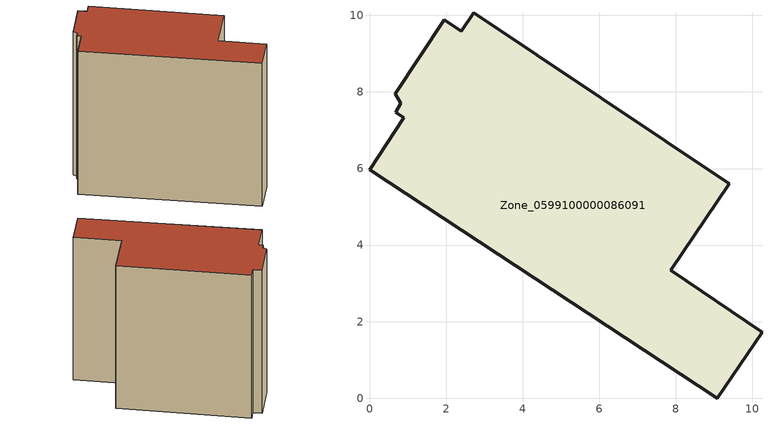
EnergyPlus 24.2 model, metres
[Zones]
Zone_0599100000086091
 floor ground (C_G): 0.9,7.33 0.69,7.46 0.82,7.71 0.67,7.96 1.95,9.88 2.4,9.58 2.73,10.07 9.39,5.6 7.87,3.34 10.25,1.73 9.09,0 0,5.97 z0
 wall outside (C_F): 9.09,0 10.25,1.73 7.87,3.34 9.39,5.6 2.73,10.07 2.4,9.58 1.95,9.88 0.67,7.96 0.82,7.71 0.69,7.46 0.9,7.33 0,5.97 9.09,0 z0:9.95
 roof outside (C_R): 0.69,7.46 0.9,7.33 0,5.97 9.09,0 10.25,1.73 7.87,3.34 9.39,5.6 2.73,10.07 2.4,9.58 1.95,9.88 0.67,7.96 0.82,7.71 z9.95
[BUILDING]
Pand.0599100000086091: North Axis=0; Terrain=City; Loads Convergence Tolerance Value=0.04; Temperature Convergence Tolerance Value=0.4; Solar Distribution=FullExterior; Maximum Number of Warmup Days=25; Minimum Number of Warmup Days=1
[Site:Location]
Rotterdam.The.Hague.AP_ZH_NLD Design_Conditions: Latitude=51.96; Longitude=4.45; Time Zone=1; Elevation=-4.5
[SITE:GROUNDTEMPERATURE:BUILDINGSURFACE]
18, 18, 18, 18, 18, 18, 18, 18, 18, 18, 18, 18
[MATERIAL] Thermal Absorptance=0.9; Solar Absorptance=0.7; Visible Absorptance=0.7
Name | Roughness | Thickness | Conductivity | Density | Specific Heat
G.TC.1946 | MediumSmooth | 0.15 | 1 | 540 | 1210
F.TC.1946 | Rough | 0.3 | 0.857143 | 1920 | 840
R.TC.1946 | MediumRough | 0.2 | 0.909091 | 1500 | 1000
[CONSTRUCTION]
C_G: G.TC.1946
C_F: F.TC.1946
C_R: R.TC.1946
[ZONE]
Zone_0599100000086091: Type=1; Multiplier=1; Ceiling Height=Autocalculate; Volume=Autocalculate; Floor Area=autocalculate; Part of Total Floor Area=Yes
[ZONEINFILTRATION:DESIGNFLOWRATE]
Infil_Zone_0599100000086091: Zone or ZoneList or Space or SpaceList=Zone_0599100000086091; Schedule=AlwaysOn; Design Flow Rate Calculation Method=Flow/Area; Flow Rate per Floor Area=0.003; Constant Term Coefficient=1; Temperature Term Coefficient=0; Velocity Term Coefficient=0; Velocity Squared Term Coefficient=0
[HVACTEMPLATE:ZONE:IDEALLOADSAIRSYSTEM]
Zone_0599100000086091: Maximum Heating Supply Air Temperature=50; Minimum Cooling Supply Air Temperature=13; Maximum Heating Supply Air Humidity Ratio=0.0156; Minimum Cooling Supply Air Humidity Ratio=0.0077; Heating Limit=NoLimit; Cooling Limit=NoLimit; Dehumidification Control Type=ConstantSensibleHeatRatio; Cooling Sensible Heat Ratio=0.7; Dehumidification Setpoint=60; Humidification Control Type=None; Humidification Setpoint=30; Outdoor Air Method=None; Outdoor Air Flow Rate per Person=0.00944; Outdoor Air Flow Rate per Zone Floor Area=0; Outdoor Air Flow Rate per Zone=0; Demand Controlled Ventilation Type=None; Outdoor Air Economizer Type=NoEconomizer; Heat Recovery Type=None; Sensible Heat Recovery Effectiveness=0.7; Latent Heat Recovery Effectiveness=0.65
[ZONECONTROL:THERMOSTAT]
ThermostatControl_Zone_0599100000086091: Zone or ZoneList=Zone_0599100000086091; Control Type Schedule=DualSetpointControlType; Control 1=Thermostat_Zone_0599100000086091; Temperature Difference Between Cutout And Setpoint=0
[THERMOSTATSETPOINT:DUALSETPOINT]
Thermostat_Zone_0599100000086091: Heating Setpoint Temperature Schedule=HeatingSetpoint_Zone_0599100000086091; Cooling Setpoint Temperature Schedule=CoolingSetpoint_Zone_0599100000086091
[SCHEDULE:COMPACT]
HeatingSetpoint_Zone_0599100000086091: Through: 12/31, For: AllDays, Until: 24:00, 21
CoolingSetpoint_Zone_0599100000086091: Through: 12/31, For: AllDays, Until: 24:00, 24
DualSetpointControlType: Through: 12/31, For: AllDays, Until: 24:00, 4
AlwaysOn: Through: 12/31, For: AllDays, Until: 24:00, 1
